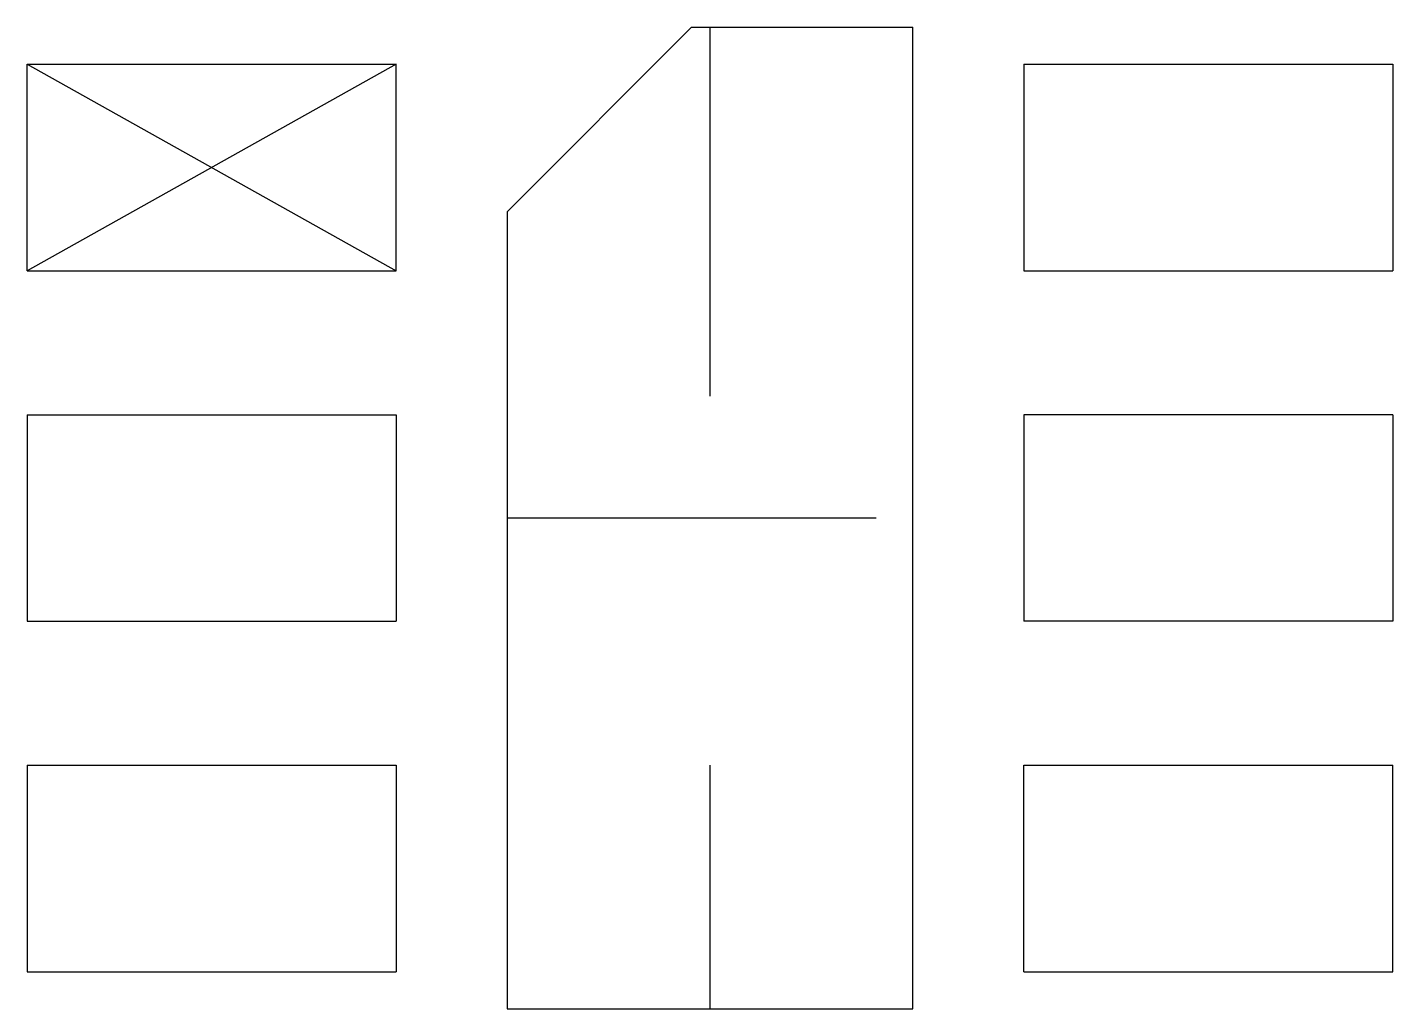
# Model space of a CAD drawing. Extents: x -1.85 to 1.85, y -1.33 to 1.33.
import ezdxf

# ---------------------------------------------------------------- set-up
doc = ezdxf.new("R2010")
doc.units = 0
doc.linetypes.add('虚线', pattern=[2, 1, -1])
for name, color, linetype in [('粗实线层', 7, 'CONTINUOUS'), ('细实线层', 7, 'CONTINUOUS'), ('虚线层', 6, '虚线')]:
    doc.layers.add(name, color=color, linetype=linetype)

msp = doc.modelspace()

# ---------------------------------------------------------------- linework, layer by layer
at = {"layer": '粗实线层'}
for p, q in [((-0.55, 0.83), (-0.05, 1.33)), ((-0.05, 1.33), (0.55, 1.33)), ((0.55, -1.33), (0.55, 1.33)), ((-0.55, 0.83), (-0.55, -1.33)), ((-0.55, -1.33), (0.55, -1.33))]:
    msp.add_line(p, q, dxfattribs=at)
at = {"layer": '细实线层'}
for p, q in [((-1.85, 0.67), (-1.85, 1.23)), ((-1.85, 1.23), (-0.85, 1.23)), ((-0.85, 1.23), (-1.85, 0.67)), ((-1.85, 1.23), (-0.85, 0.67)), ((-0.85, 0.67), (-0.85, 1.23)), ((0.85, 1.23), (0.85, 0.67)), ((0.85, 1.23), (1.85, 1.23)), ((1.85, 1.23), (1.85, 0.67)), ((-1.85, 0.67), (-0.85, 0.67)), ((0.85, 0.67), (1.85, 0.67)), ((-1.85, 0.28), (-1.85, -0.28)), ((-1.85, 0.28), (-0.85, 0.28)), ((-0.85, 0.28), (-0.85, -0.28)), ((1.85, 0.28), (0.85, 0.28)), ((0.85, 0.28), (0.85, -0.28)), ((1.85, 0.28), (1.85, -0.28)), ((-1.85, -0.28), (-0.85, -0.28)), ((1.85, -0.28), (0.85, -0.28)), ((-1.85, -0.67), (-1.85, -1.23)), ((-1.85, -0.67), (-0.85, -0.67)), ((-0.85, -0.67), (-0.85, -1.23)), ((0.85, -0.67), (1.85, -0.67)), ((0.85, -1.23), (0.85, -0.67)), ((1.85, -1.23), (1.85, -0.67)), ((-1.85, -1.23), (-0.85, -1.23)), ((0.85, -1.23), (1.85, -1.23))]:
    msp.add_line(p, q, dxfattribs=at)
at = {"layer": '虚线层'}
for p, q in [((0, 1.33), (0, -1.33)), ((-0.55, 0), (0.55, 0))]:
    msp.add_line(p, q, dxfattribs=at)

doc.saveas('drawing.dxf')
